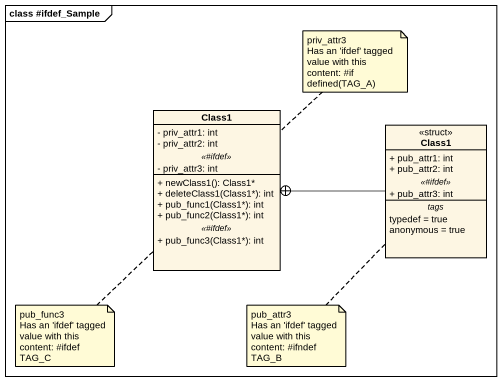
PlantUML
@startuml
mainframe class #ifdef_Sample
hide circle
hide empty members
skinparam classAttributeIconSize 0
class Class1 {
  - priv_attr1: int
  - priv_attr2: int
  .. <<#ifdef>> ..
  - priv_attr3: int
  --
  + newClass1(): Class1*
  + deleteClass1(Class1*): int
  + pub_func1(Class1*): int
  + pub_func2(Class1*): int
  .. <<#ifdef>> ..
  + pub_func3(Class1*): int
}
class "Class1" as Class1_2 <<struct>> {
  + pub_attr1: int
  + pub_attr2: int
  .. <<#ifdef>> ..
  + pub_attr3: int
  -- tags --
  typedef = true
  anonymous = true
}
Class1_2 -left-+ Class1
note top of Class1
  priv_attr3
  Has an 'ifdef' tagged value with this content: #if defined(TAG_A)
end note
note bottom of Class1
  pub_func3
  Has an 'ifdef' tagged value with this content: #ifdef TAG_C
end note
note bottom of Class1_2
  pub_attr3
  Has an 'ifdef' tagged value with this content: #ifndef TAG_B
end note
@enduml
